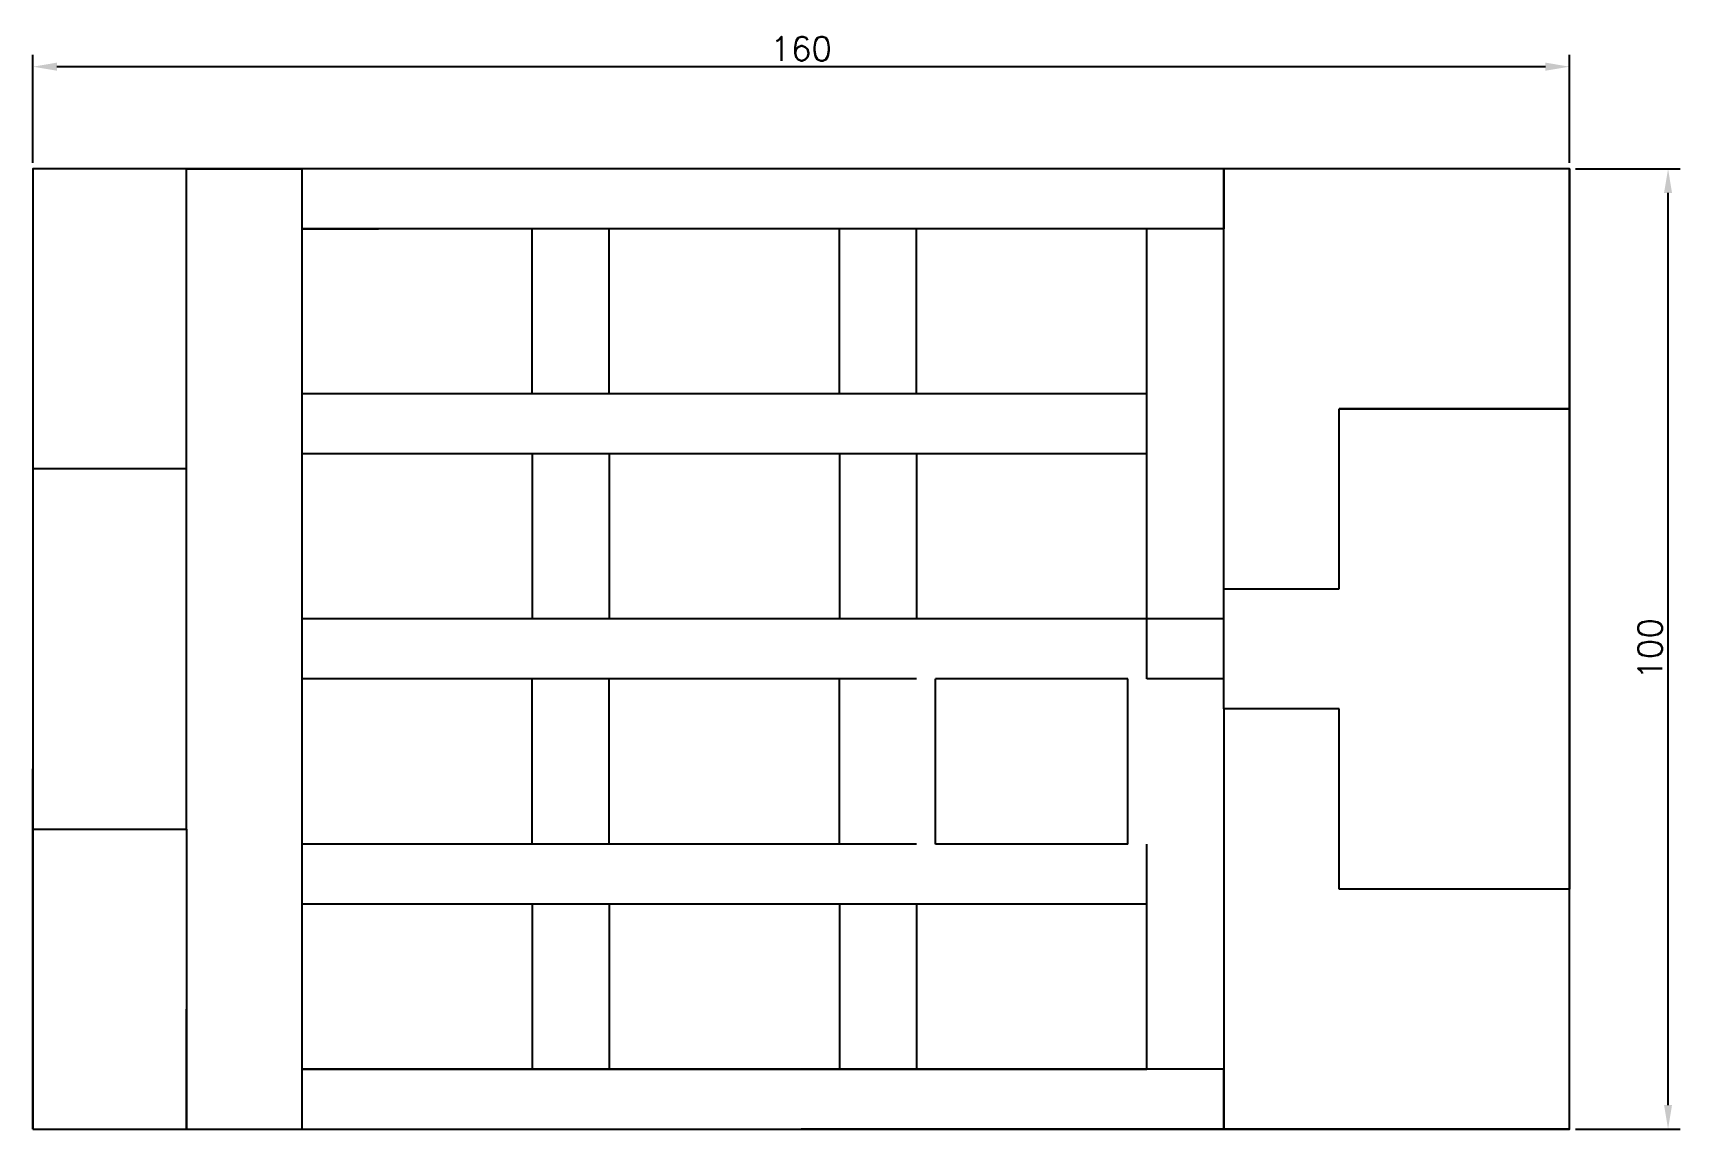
# Model space of a CAD drawing. Header units: millimetres. Extents: x -31 to 141, y 134 to 248.
import ezdxf

# ---------------------------------------------------------------- set-up
doc = ezdxf.new("R2010")
doc.units = ezdxf.units.MM
doc.layers.get('0').update_dxf_attribs({"true_color": 0xe7f0ff})
doc.styles.get("Standard").update_dxf_attribs({"font": 'txt.shx', "bigfont": 'gbcbig.shx'})
doc.dimstyles.new('ISO-25', dxfattribs={"dimtxt": 2.5, "dimasz": 2.5, "dimexe": 1.25, "dimexo": 0.625, "dimtad": 1, "dimtxsty": 'Standard', "dimcen": 2.5, "dimazin": 3, "dimtfac": 1, "dimtmove": 0, "dimatfit": 3, "dimarcsym": 0})

# ---------------------------------------------------------------- blocks, each defined once
blk = doc.blocks.new('*D4')
at = {"color": 0, "lineweight": -2, "transparency": 16777216}
for p, q in [((130.12, 233.94), (141.01, 233.94)), ((139.76, 136.44), (139.76, 231.44)), ((130.12, 133.94), (141.01, 133.94))]:
    blk.add_line(p, q, dxfattribs=at)
at = {"color": 0, "transparency": 16777216}
for points in [[(139.34, 231.44), (140.17, 231.44), (139.76, 233.94)], [(139.34, 136.44), (140.17, 136.44), (139.76, 133.94)]]:
    blk.add_solid(points, dxfattribs=at)
at = {"layer": 'Defpoints', "color": 0, "transparency": 16777216}
for p in [(129.49, 233.94, 1.5), (139.76, 233.94), (129.49, 133.94, 1.5)]:
    blk.add_point(p, dxfattribs=at)
at = {"color": 0, "transparency": 16777216, "insert": (137.88, 183.94), "char_height": 2.5, "attachment_point": 5, "rotation": 90}
blk.add_mtext('100', dxfattribs=at)
blk = doc.blocks.new('*D5')
at = {"color": 0, "lineweight": -2, "transparency": 16777216}
for p, q in [((-30.51, 234.56), (-30.51, 245.83)), ((129.49, 234.56), (129.49, 245.83)), ((126.99, 244.58), (-28.01, 244.58))]:
    blk.add_line(p, q, dxfattribs=at)
at = {"color": 0, "transparency": 16777216}
for points in [[(-28.01, 245), (-28.01, 244.16), (-30.51, 244.58)], [(126.99, 245), (126.99, 244.16), (129.49, 244.58)]]:
    blk.add_solid(points, dxfattribs=at)
at = {"layer": 'Defpoints', "color": 0, "transparency": 16777216}
for p in [(-30.51, 244.58), (-30.51, 233.94, 1.5), (129.49, 233.94, 1.5)]:
    blk.add_point(p, dxfattribs=at)
at = {"color": 0, "transparency": 16777216, "insert": (49.49, 246.45), "char_height": 2.5, "attachment_point": 5}
blk.add_mtext('160', dxfattribs=at)

msp = doc.modelspace()

# ---------------------------------------------------------------- linework, layer by layer
for p, q in [((129.493, 233.937), (-30.507, 233.937)), ((-30.507, 233.937), (-30.507, 133.937)), ((-30.507, 233.937), (-30.507, 133.937)), ((-30.507, 233.937), (-30.507, 196.437)), ((-14.507, 202.687), (-14.507, 233.937)), ((-14.507, 233.937), (-2.507, 233.937)), ((-2.507, 233.937), (-2.507, 133.937)), ((93.493, 233.937), (93.493, 227.687)), ((129.493, 133.937), (129.493, 233.937)), ((129.493, 233.937), (129.493, 208.937)), ((129.493, 233.937), (129.493, 208.937)), ((129.493, 233.937), (129.493, 208.937)), ((93.493, 227.687), (-2.507, 227.687)), ((-2.507, 227.687), (5.493, 227.687)), ((93.493, 227.687), (-2.507, 227.687)), ((21.493, 210.499), (21.493, 227.687)), ((29.493, 210.499), (29.493, 227.687)), ((53.493, 210.499), (53.493, 227.687)), ((61.493, 210.499), (61.493, 227.687)), ((85.493, 180.812), (85.493, 227.687)), ((21.493, 210.499), (-2.507, 210.499)), ((29.493, 210.499), (21.493, 210.499)), ((53.493, 210.499), (29.493, 210.499)), ((61.493, 210.499), (53.493, 210.499)), ((85.493, 210.499), (61.493, 210.499)), ((129.493, 208.937), (105.493, 208.937)), ((105.493, 190.187), (105.493, 208.937)), ((105.493, 190.187), (105.493, 208.937)), ((105.493, 208.937), (129.493, 208.937)), ((105.493, 190.187), (105.493, 208.937)), ((105.493, 208.937), (129.493, 208.937)), ((129.493, 208.937), (129.493, 158.937)), ((129.493, 208.937), (129.493, 158.937)), ((129.493, 158.937), (129.493, 207.826)), ((85.493, 204.249), (85.493, 207.374)), ((21.493, 204.249), (-2.507, 204.249)), ((29.493, 204.249), (21.493, 204.249)), ((21.493, 204.249), (21.493, 187.062)), ((53.493, 204.249), (29.493, 204.249)), ((29.493, 204.249), (29.493, 187.062)), ((61.493, 204.249), (53.493, 204.249)), ((53.493, 204.249), (53.493, 187.062)), ((85.493, 204.249), (61.493, 204.249)), ((61.493, 204.249), (61.493, 187.062)), ((-14.507, 202.687), (-30.507, 202.687)), ((-14.507, 190.187), (-14.507, 202.687)), ((-14.507, 165.187), (-14.507, 190.187)), ((93.493, 177.687), (93.493, 190.187)), ((93.493, 190.187), (105.493, 190.187)), ((93.493, 177.687), (93.493, 190.187)), ((93.493, 190.187), (105.493, 190.187)), ((93.493, 177.687), (93.493, 190.187)), ((93.493, 190.187), (105.493, 190.187)), ((93.493, 187.062), (-2.507, 187.062)), ((85.493, 180.812), (85.493, 183.937)), ((61.493, 180.812), (-2.507, 180.812)), ((21.493, 163.624), (21.493, 180.812)), ((29.493, 163.624), (29.493, 180.812)), ((53.493, 163.624), (53.493, 180.812)), ((63.493, 163.624), (63.493, 180.812)), ((83.493, 180.812), (63.493, 180.812)), ((83.493, 163.624), (83.493, 180.812)), ((93.493, 180.812), (85.493, 180.812)), ((105.493, 177.687), (93.493, 177.687)), ((105.493, 177.687), (93.493, 177.687)), ((105.493, 177.687), (93.493, 177.687)), ((105.493, 158.937), (105.493, 177.687)), ((105.493, 158.937), (105.493, 177.687)), ((105.493, 158.937), (105.493, 177.687)), ((-30.507, 133.937), (-30.507, 171.437)), ((-30.507, 133.937), (-30.507, 165.187)), ((-30.507, 165.187), (-14.507, 165.187)), ((-14.507, 165.187), (-14.507, 133.937)), ((21.493, 163.624), (-2.507, 163.624)), ((29.493, 163.624), (21.493, 163.624)), ((53.493, 163.624), (29.493, 163.624)), ((61.493, 163.624), (53.493, 163.624)), ((83.493, 163.624), (63.493, 163.624)), ((85.493, 140.187), (85.493, 163.624)), ((85.493, 157.374), (85.493, 160.499)), ((129.493, 158.937), (105.493, 158.937)), ((129.493, 158.937), (105.493, 158.937)), ((129.493, 158.937), (105.493, 158.937)), ((129.493, 158.937), (105.493, 158.937)), ((129.493, 133.937), (129.493, 158.937)), ((21.493, 157.374), (-2.507, 157.374)), ((29.493, 157.374), (21.493, 157.374)), ((21.493, 157.374), (21.493, 140.187)), ((53.493, 157.374), (29.493, 157.374)), ((29.493, 157.374), (29.493, 140.187)), ((61.493, 157.374), (53.493, 157.374)), ((53.493, 157.374), (53.493, 140.187)), ((85.493, 157.374), (61.493, 157.374)), ((61.493, 157.374), (61.493, 140.187)), ((85.493, 140.187), (85.493, 157.374)), ((-14.507, 133.937), (-14.507, 146.437)), ((85.493, 140.187), (85.493, 145.187)), ((85.493, 140.187), (85.493, 144.187)), ((93.493, 140.187), (-2.507, 140.187)), ((-2.507, 140.187), (85.493, 140.187)), ((93.493, 140.187), (85.493, 140.187)), ((93.493, 133.937), (93.493, 140.187)), ((-30.507, 133.937), (129.493, 133.937)), ((-30.507, 133.937), (129.493, 133.937)), ((-30.507, 133.937), (-14.507, 133.937)), ((-14.507, 133.937), (-6.507, 133.937)), ((129.493, 133.937), (49.493, 133.937)), ((49.493, 133.937), (65.493, 133.937))]:
    msp.add_line(p, q)
at = {"extrusion": (-1, 0, 0)}
msp.add_line((93.493, 190.187), (93.493, 233.937), dxfattribs=at)
at = {"extrusion": (0, -1, 0)}
msp.add_line((93.493, 177.687), (93.493, 133.937), dxfattribs=at)
msp.add_lwpolyline([(-30.507, 133.937), (129.493, 133.937), (129.493, 233.937), (-30.507, 233.937)], close=True)

# ---------------------------------------------------------------- dimensions: what is measured, and where the dimension line sits
for p1, p2, distance, picture, middle in [((129.493, 233.937, 1.5), (-30.507, 233.937, 1.5), -10.642, '*D5', (49.493, 246.453)), ((129.493, 133.937, 1.5), (129.493, 233.937, 1.5), -10.264, '*D4', (137.882, 183.937))]:
    dim = msp.add_aligned_dim(p1=p1, p2=p2, distance=distance, dimstyle='ISO-25')
    dim.commit()
    dim.dimension.update_dxf_attribs({"geometry": picture, "text_midpoint": middle})

doc.saveas('drawing.dxf')
